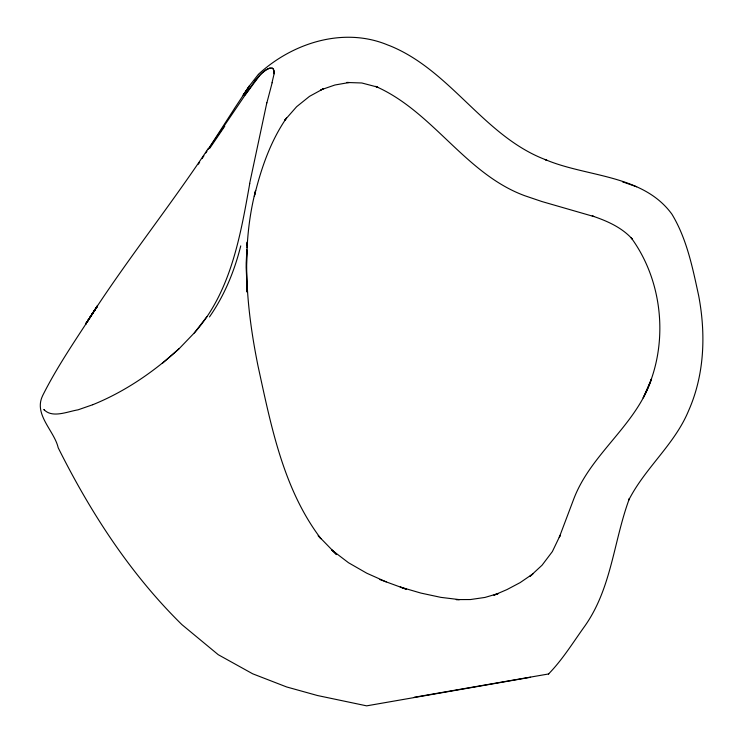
<?xml version="1.0" encoding="UTF-8"?>
<svg xmlns="http://www.w3.org/2000/svg" width="743" height="743" viewBox="0 0 743 743"><rect width="100%" height="100%" fill="white"/><g stroke="black" fill="none" stroke-linecap="round" stroke-linejoin="round"><path stroke-width="1.11" d="M246.955 250.094L246.37 267.471L246.927 292.008L246.221 262.576L246.843 249.992M247.038 247.772L247.233 241.986L247.066 245.413M249.769 183.437C240.426 235.837 230.989 291.832 194.276 332.994M254.951 80.801C259.697 75.888 264.462 67.957 272.049 68.022L273.359 69.08L274.056 71.04L274.093 73.854L272.003 82.761M249.602 183.679L266.821 102.794M254.32 196.328L255.611 190.431C240.769 248.153 246.36 308.289 258.016 366.002C271.065 425.693 283.157 488.978 320.948 538.731L318.171 535.749M266.858 102.905L272.133 82.844M254.608 195.233C261.248 168.057 270.582 141.114 286.566 117.923L284.764 120.217L296.633 106.704L309.515 96.349L323.159 88.9L320.809 89.875L334.898 85.008L349.266 82.492L346.749 82.482L361.804 82.984L377.741 87.163L375.614 86.364C433.15 111.636 465.304 173.946 524.93 195.78L541.935 201.548L593.871 216.538L592.217 215.944C606.882 220.875 621.668 227.302 632.228 239.005L631.178 237.788C664.307 283.055 669.285 348.114 643.169 397.932L651.555 378.846C636.175 425.228 591.419 453.239 573.986 498.386L559.275 537.356L560.203 535.248L552.355 551.594L542.074 565.191L530.038 576.354L532.88 573.893L520.137 582.614L506.94 589.598L493.909 595.199L498.395 593.49L484.993 597.428L470.43 599.545L456.248 599.592L459.397 599.62L440.887 597.372L420.9 593.081L400.254 587.044L406.486 589.301L379.757 579.531M240.741 245.896C234.435 271.139 224.423 295.547 209.461 316.936M234.509 108.487L208.226 149.25M85.529 324.217L97.379 306.07L85.742 323.939C123.914 263.672 168.8 208.049 208.179 148.6M85.742 323.939L97.417 305.884M85.668 324.032L97.398 305.977M234.454 108.515L249.629 85.594L258.313 74.439M97.352 306.246C78.582 335.743 58.205 364.441 42.574 395.778L42.481 396.038C33.621 414.603 54.397 430.94 58.186 447.741C90.405 512.308 130.229 573.856 181.896 624.612L218.228 654.685L252.685 673.799L286.622 686.95L317.428 695.513L366.643 705.85L530.576 677.272M198.39 164.184L199.616 162.318M202.077 158.584L203.926 155.789M205.765 152.984L207 151.117M208.709 148.656L244.735 95.615L258.815 76.659M209.777 148.238L224.757 126.217M244.512 95.578C252.1 85.826 258.248 73.018 270.183 67.91M206.879 316.704L194.378 332.836L179.212 348.625L162.373 363.336M258.564 74.17C292.491 42.927 343.656 26.525 387.902 45.044L390.029 45.843C451.4 70.854 484.408 137.214 546.829 160.172L545.121 159.522C586.821 177.298 642.862 174.261 671.913 214.179C686.866 238.874 692.597 267.786 698.661 295.649C705.961 334.081 704.568 374.844 688.473 410.972L687.934 412.254C673.799 445.113 644.933 468.285 628.829 499.946L629.442 498.423C613.356 541.675 611.712 589.348 583.524 627.881C572.389 643.531 561.959 660.323 548.501 674.012M179.277 348.476C153.857 371.862 124.889 391.7 92.791 404.712M92.643 404.759L78.089 409.82C67.344 411.594 52.149 418.569 43.846 409.458L44.561 410.359M414.195 697.278L548.789 673.929M622.458 181.794L636.63 186.772M386.211 581.88L366.773 573.215L348.513 562.739L331.74 549.941L336.579 554.594L318.366 535.879M271.957 67.994L273.285 69.062L273.991 71.022L274.046 73.817M249.564 85.724L243.212 95.104L249.564 85.724"/></g></svg>
